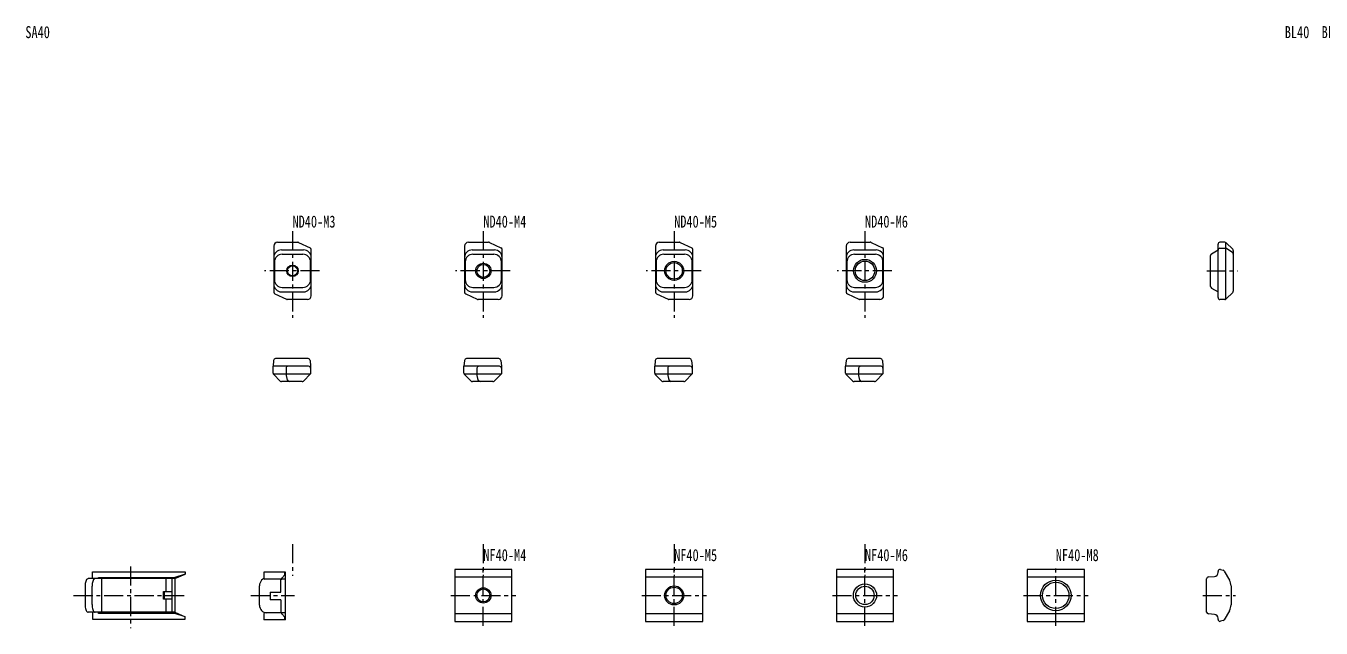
# Model space of a CAD drawing. Units: millimetres on the paper. Extents: x -598 to 1503, y -396 to 443.
# Drawn here: x -594.4 to -255, y 25.9 to 183.6 of the extents above; entities that cross this region are included whole.
import ezdxf
from ezdxf.enums import TextEntityAlignment as Align

# ---------------------------------------------------------------- set-up
doc = ezdxf.new("R2010")
doc.units = ezdxf.units.MM
doc.linetypes.add('CHAIN1', pattern=[8, 5, -1, 1, -1])
for name, color, linetype, lineweight in [('0-0', 7, 'Continuous', 18), ('0-1', 4, 'CHAIN1', 18), ('0-8', 4, 'CHAIN1', 18)]:
    doc.layers.add(name, color=color, linetype=linetype, lineweight=lineweight)
doc.styles.add('ＭＳ ゴシック', font='')
doc.styles.get('ＭＳ ゴシック').set_extended_font_data('MS Gothic')

msp = doc.modelspace()

# ---------------------------------------------------------------- linework, layer by layer
at = {"layer": '0-0'}
for p, q in [((-529.4, 126), (-529.4, 113.904)), ((-528.4, 127), (-523.111, 127)), ((-522.9, 126.953), (-519.889, 125.549)), ((-479.4, 126), (-479.4, 113.904)), ((-478.4, 127), (-473.111, 127)), ((-472.9, 126.953), (-469.889, 125.549)), ((-429.4, 126), (-429.4, 113.904)), ((-428.4, 127), (-423.111, 127)), ((-422.9, 126.953), (-419.889, 125.549)), ((-379.4, 126), (-379.4, 113.904)), ((-378.4, 127), (-373.111, 127)), ((-372.9, 126.953), (-369.889, 125.549)), ((-281.981, 112.5), (-281.981, 126.5)), ((-280.188, 127), (-281.481, 127)), ((-279.981, 112.045), (-279.981, 126.955)), ((-279.835, 126.854), (-278.128, 125.146)), ((-527.4, 125), (-521.6, 125)), ((-527.225, 123.845), (-521.775, 123.845)), ((-519.6, 113), (-519.6, 125.096)), ((-477.4, 125), (-471.6, 125)), ((-477.225, 123.845), (-471.775, 123.845)), ((-469.6, 113), (-469.6, 125.096)), ((-427.4, 125), (-421.6, 125)), ((-427.225, 123.845), (-421.775, 123.845)), ((-419.6, 113), (-419.6, 125.096)), ((-377.4, 125), (-371.6, 125)), ((-377.225, 123.845), (-371.775, 123.845)), ((-369.6, 113), (-369.6, 125.096)), ((-283.981, 115.443), (-283.981, 123.557)), ((-283.731, 123.99), (-281.981, 125)), ((-281.481, 125.415), (-279.981, 125.415)), ((-278.213, 124.288), (-279.981, 125.415)), ((-277.981, 124.793), (-277.981, 114.207)), ((-529.225, 121.845), (-529.225, 117.155)), ((-519.775, 117.155), (-519.775, 121.845)), ((-479.225, 121.845), (-479.225, 117.155)), ((-469.775, 117.155), (-469.775, 121.845)), ((-429.225, 121.845), (-429.225, 117.155)), ((-419.775, 117.155), (-419.775, 121.845)), ((-379.225, 121.845), (-379.225, 117.155)), ((-369.775, 117.155), (-369.775, 121.845)), ((-529.111, 113.451), (-526.1, 112.047)), ((-527.4, 114), (-521.6, 114)), ((-527.225, 115.155), (-521.775, 115.155)), ((-520.6, 112), (-525.889, 112)), ((-479.111, 113.451), (-476.1, 112.047)), ((-477.4, 114), (-471.6, 114)), ((-477.225, 115.155), (-471.775, 115.155)), ((-470.6, 112), (-475.889, 112)), ((-429.111, 113.451), (-426.1, 112.047)), ((-427.4, 114), (-421.6, 114)), ((-427.225, 115.155), (-421.775, 115.155)), ((-420.6, 112), (-425.889, 112)), ((-379.111, 113.451), (-376.1, 112.047)), ((-377.4, 114), (-371.6, 114)), ((-377.225, 115.155), (-371.775, 115.155)), ((-370.6, 112), (-375.889, 112)), ((-283.731, 115.01), (-281.981, 114)), ((-280.188, 112), (-281.481, 112)), ((-278.128, 113.854), (-279.835, 112.146)), ((-529.44, 96.049), (-529.575, 94.505)), ((-520.408, 96.505), (-528.942, 96.505)), ((-519.91, 96.049), (-519.775, 94.505)), ((-479.44, 96.049), (-479.575, 94.505)), ((-470.408, 96.505), (-478.942, 96.505)), ((-469.91, 96.049), (-469.775, 94.505)), ((-429.44, 96.049), (-429.575, 94.505)), ((-420.408, 96.505), (-428.942, 96.505)), ((-419.91, 96.049), (-419.775, 94.505)), ((-379.44, 96.049), (-379.575, 94.505)), ((-370.408, 96.505), (-378.942, 96.505)), ((-369.91, 96.049), (-369.775, 94.505)), ((-529.575, 92.713), (-529.575, 94.505)), ((-520.275, 94.505), (-529.575, 94.505)), ((-529.575, 92.505), (-519.775, 92.505)), ((-527.721, 90.652), (-529.429, 92.359)), ((-526.175, 94.005), (-526.175, 92.505)), ((-525.818, 90.897), (-526.175, 92.505)), ((-521.629, 90.652), (-519.775, 92.505)), ((-519.775, 94.505), (-519.775, 92.505)), ((-479.575, 92.713), (-479.575, 94.505)), ((-470.275, 94.505), (-479.575, 94.505)), ((-479.575, 92.505), (-469.775, 92.505)), ((-477.721, 90.652), (-479.429, 92.359)), ((-476.175, 94.005), (-476.175, 92.505)), ((-475.818, 90.897), (-476.175, 92.505)), ((-471.629, 90.652), (-469.775, 92.505)), ((-469.775, 94.505), (-469.775, 92.505)), ((-429.575, 92.713), (-429.575, 94.505)), ((-420.275, 94.505), (-429.575, 94.505)), ((-429.575, 92.505), (-419.775, 92.505)), ((-427.721, 90.652), (-429.429, 92.359)), ((-426.175, 94.005), (-426.175, 92.505)), ((-425.818, 90.897), (-426.175, 92.505)), ((-421.629, 90.652), (-419.775, 92.505)), ((-419.775, 94.505), (-419.775, 92.505)), ((-379.575, 92.713), (-379.575, 94.505)), ((-370.275, 94.505), (-379.575, 94.505)), ((-379.575, 92.505), (-369.775, 92.505)), ((-377.721, 90.652), (-379.429, 92.359)), ((-376.175, 94.005), (-376.175, 92.505)), ((-375.818, 90.897), (-376.175, 92.505)), ((-371.629, 90.652), (-369.775, 92.505)), ((-369.775, 94.505), (-369.775, 92.505)), ((-521.982, 90.505), (-527.368, 90.505)), ((-471.982, 90.505), (-477.368, 90.505)), ((-421.982, 90.505), (-427.368, 90.505)), ((-371.982, 90.505), (-377.368, 90.505)), ((-281.981, 40.479), (-281.981, 40.8)), ((-281.352, 41.283), (-280.653, 41.096)), ((-280.35, 40.863), (-278.983, 38.496)), ((-555.326, 38.9), (-578.026, 38.9)), ((-574.5, 30.1), (-574.5, 38.9)), ((-557.59, 35.5), (-557.59, 38.9)), ((-556.149, 38.9), (-556.149, 30.1)), ((-555.326, 38.9), (-552.663, 40.1)), ((-532.018, 40.55), (-532.018, 39.05)), ((-526.318, 40.55), (-532.018, 40.55)), ((-526.318, 38.75), (-531.718, 38.75)), ((-526.518, 39.904), (-527.299, 39.05)), ((-526.518, 39.904), (-526.518, 40.55)), ((-526.318, 39.95), (-526.518, 39.904)), ((-526.318, 28.15), (-526.318, 40.55)), ((-467, 39.3), (-482, 39.3)), ((-417, 39.3), (-432, 39.3)), ((-367, 39.3), (-382, 39.3)), ((-317, 39.3), (-332, 39.3)), ((-284.981, 30.158), (-284.981, 38.842)), ((-284.525, 39.34), (-282.894, 39.483)), ((-578.84, 36.9), (-578.84, 32.1)), ((-577.013, 32.1), (-577.013, 36.9)), ((-558.035, 33.5), (-558.035, 35.5)), ((-533.137, 31.95), (-533.137, 37.05)), ((-530.318, 35.35), (-530.318, 33.35)), ((-278.581, 36.996), (-278.581, 32.004)), ((-557.59, 30.1), (-557.59, 33.5)), ((-527.518, 33.35), (-530.318, 33.35)), ((-527.518, 33.35), (-527.518, 29.95)), ((-555.326, 30.1), (-578.026, 30.1)), ((-576.87, 30.1), (-576.87, 28.3)), ((-555.326, 30.1), (-552.663, 28.9)), ((-532.018, 29.65), (-532.018, 28.15)), ((-526.318, 28.15), (-532.018, 28.15)), ((-526.318, 29.95), (-531.718, 29.95)), ((-527.299, 29.65), (-526.518, 28.796)), ((-467, 29.7), (-482, 29.7)), ((-417, 29.7), (-432, 29.7)), ((-367, 29.7), (-382, 29.7)), ((-317, 29.7), (-332, 29.7)), ((-282.894, 29.517), (-284.525, 29.66)), ((-281.981, 28.2), (-281.981, 28.521)), ((-280.653, 27.904), (-281.352, 27.717)), ((-278.983, 30.504), (-280.35, 28.137))]:
    msp.add_line(p, q, dxfattribs=at)
for points in [[(-467, 41.3), (-482, 41.3), (-482, 27.7), (-467, 27.7)], [(-417, 41.3), (-432, 41.3), (-432, 27.7), (-417, 27.7)], [(-367, 41.3), (-382, 41.3), (-382, 27.7), (-367, 27.7)], [(-317, 41.3), (-332, 41.3), (-332, 27.7), (-317, 27.7)]]:
    msp.add_lwpolyline(points, close=True, dxfattribs=at)
for points in [[(-578.026, 38.9), (-578.167, 38.87), (-578.304, 38.779), (-578.433, 38.632), (-578.549, 38.432), (-578.649, 38.186), (-578.731, 37.9), (-578.791, 37.584), (-578.827, 37.247), (-578.84, 36.9)], [(-576.199, 38.9), (-576.34, 38.87), (-576.477, 38.779), (-576.606, 38.632), (-576.722, 38.432), (-576.822, 38.186), (-576.904, 37.9), (-576.964, 37.584), (-577, 37.247), (-577.013, 36.9)], [(-576.87, 38.9), (-576.87, 40.7), (-552.663, 40.7), (-552.663, 40.1), (-555.326, 39.2)], [(-575.329, 38.9), (-575.329, 39.2), (-555.326, 39.2), (-555.326, 29.8)], [(-531.983, 38.909), (-532.306, 38.727), (-532.589, 38.479), (-532.821, 38.174), (-532.994, 37.825), (-533.101, 37.445), (-533.137, 37.05)], [(-530.318, 35.35), (-527.518, 35.35), (-527.518, 38.75)], [(-527.299, 39.05), (-527.347, 38.991), (-527.384, 38.935), (-527.406, 38.883), (-527.415, 38.838), (-527.408, 38.801), (-527.387, 38.773), (-527.353, 38.756), (-527.306, 38.75)], [(-556.149, 33.5), (-558.332, 33.5), (-558.332, 35.5), (-556.149, 35.5)], [(-578.84, 32.1), (-578.827, 31.753), (-578.791, 31.416), (-578.731, 31.1), (-578.649, 30.814), (-578.549, 30.568), (-578.433, 30.368), (-578.304, 30.221), (-578.167, 30.13), (-578.026, 30.1)], [(-577.013, 32.1), (-577, 31.753), (-576.964, 31.416), (-576.904, 31.1), (-576.822, 30.814), (-576.722, 30.568), (-576.606, 30.368), (-576.477, 30.221), (-576.34, 30.13), (-576.199, 30.1)], [(-533.137, 31.95), (-533.102, 31.56), (-532.998, 31.185), (-532.829, 30.839), (-532.602, 30.536), (-532.325, 30.287), (-532.009, 30.102), (-531.666, 29.988), (-531.31, 29.95)], [(-576.87, 28.3), (-552.663, 28.3), (-552.663, 28.9), (-555.326, 29.8), (-575.329, 29.8), (-575.329, 30.1)], [(-527.306, 29.95), (-527.353, 29.944), (-527.387, 29.927), (-527.408, 29.899), (-527.415, 29.862), (-527.406, 29.817), (-527.384, 29.765), (-527.347, 29.709), (-527.299, 29.65)], [(-526.518, 28.15), (-526.518, 28.796), (-526.318, 28.75)]]:
    msp.add_lwpolyline(points, dxfattribs=at)
at = {"layer": '0-0', "color": 4}
for centre, radius in [((-374.5, 119.5), 3), ((-524.5, 119.5), 1.5), ((-474.5, 119.5), 2), ((-424.5, 119.5), 2.5)]:
    msp.add_circle(centre, radius, dxfattribs=at)
at = {"layer": '0-0'}
for centre, radius in [((-524.5, 119.5), 1.3), ((-474.5, 119.5), 1.7), ((-424.5, 119.5), 2.15), ((-374.5, 119.5), 2.55), ((-324.5, 34.5), 3.45), ((-474.5, 34.5), 1.7), ((-424.5, 34.5), 2.15), ((-374.5, 34.5), 2.404)]:
    msp.add_circle(centre, radius, dxfattribs=at)
for centre, radius, start, end in [((-528.4, 126), 1, 90, 180), ((-523.111, 126.5), 0.5, 65, 90), ((-478.4, 126), 1, 90, 180), ((-473.111, 126.5), 0.5, 65, 90), ((-428.4, 126), 1, 90, 180), ((-423.111, 126.5), 0.5, 65, 90), ((-378.4, 126), 1, 90, 180), ((-373.111, 126.5), 0.5, 65, 90), ((-281.481, 126.5), 0.5, 90, 180), ((-280.188, 126.5), 0.5, 45, 90), ((-527.4, 123), 2, 90, 180), ((-527.225, 121.845), 2, 90, 180), ((-521.775, 121.845), 2, 0, 90), ((-521.6, 123), 2, 0, 90), ((-520.1, 125.096), 0.5, 0, 65), ((-477.4, 123), 2, 90, 180), ((-477.225, 121.845), 2, 90, 180), ((-471.775, 121.845), 2, 0, 90), ((-471.6, 123), 2, 0, 90), ((-470.1, 125.096), 0.5, 0, 65), ((-427.4, 123), 2, 90, 180), ((-427.225, 121.845), 2, 90, 180), ((-421.775, 121.845), 2, 0, 90), ((-421.6, 123), 2, 0, 90), ((-420.1, 125.096), 0.5, 0, 65), ((-377.4, 123), 2, 90, 180), ((-377.225, 121.845), 2, 90, 180), ((-371.775, 121.845), 2, 0, 90), ((-371.6, 123), 2, 0, 90), ((-370.1, 125.096), 0.5, 0, 65), ((-283.481, 123.557), 0.5, 120, 180), ((-281.481, 124.915), 0.5, 90, 180), ((-278.481, 123.866), 0.5, 0, 57.5), ((-278.481, 124.793), 0.5, 0, 45), ((-527.4, 116), 2, 180, 270), ((-527.225, 117.155), 2, 180, 270), ((-521.775, 117.155), 2, 270, 0), ((-521.6, 116), 2, 270, 0), ((-477.4, 116), 2, 180, 270), ((-477.225, 117.155), 2, 180, 270), ((-471.775, 117.155), 2, 270, 0), ((-471.6, 116), 2, 270, 0), ((-427.4, 116), 2, 180, 270), ((-427.225, 117.155), 2, 180, 270), ((-421.775, 117.155), 2, 270, 0), ((-421.6, 116), 2, 270, 0), ((-377.4, 116), 2, 180, 270), ((-377.225, 117.155), 2, 180, 270), ((-371.775, 117.155), 2, 270, 0), ((-371.6, 116), 2, 270, 0), ((-283.481, 115.443), 0.5, 180, 240), ((-528.9, 113.904), 0.5, 180, 245), ((-525.889, 112.5), 0.5, 245, 270), ((-520.6, 113), 1, 270, 0), ((-478.9, 113.904), 0.5, 180, 245), ((-475.889, 112.5), 0.5, 245, 270), ((-470.6, 113), 1, 270, 0), ((-428.9, 113.904), 0.5, 180, 245), ((-425.889, 112.5), 0.5, 245, 270), ((-420.6, 113), 1, 270, 0), ((-378.9, 113.904), 0.5, 180, 245), ((-375.889, 112.5), 0.5, 245, 270), ((-370.6, 113), 1, 270, 0), ((-281.481, 112.5), 0.5, 180, 270), ((-280.188, 112.5), 0.5, 270, 315), ((-278.481, 114.207), 0.5, 315, 0), ((-528.942, 96.005), 0.5, 90, 175), ((-520.408, 96.005), 0.5, 5, 90), ((-478.942, 96.005), 0.5, 90, 175), ((-470.408, 96.005), 0.5, 5, 90), ((-428.942, 96.005), 0.5, 90, 175), ((-420.408, 96.005), 0.5, 5, 90), ((-378.942, 96.005), 0.5, 90, 175), ((-370.408, 96.005), 0.5, 5, 90), ((-529.075, 92.713), 0.5, 180, 225), ((-525.675, 94.005), 0.5, 90, 180), ((-520.275, 94.005), 0.5, 0, 90), ((-479.075, 92.713), 0.5, 180, 225), ((-475.675, 94.005), 0.5, 90, 180), ((-470.275, 94.005), 0.5, 0, 90), ((-429.075, 92.713), 0.5, 180, 225), ((-425.675, 94.005), 0.5, 90, 180), ((-420.275, 94.005), 0.5, 0, 90), ((-379.075, 92.713), 0.5, 180, 225), ((-375.675, 94.005), 0.5, 90, 180), ((-370.275, 94.005), 0.5, 0, 90), ((-527.368, 91.005), 0.5, 225, 270), ((-525.33, 91.005), 0.5, 192.5, 270), ((-521.982, 91.005), 0.5, 270, 315), ((-477.368, 91.005), 0.5, 225, 270), ((-475.33, 91.005), 0.5, 192.5, 270), ((-471.982, 91.005), 0.5, 270, 315), ((-427.368, 91.005), 0.5, 225, 270), ((-425.33, 91.005), 0.5, 192.5, 270), ((-421.982, 91.005), 0.5, 270, 315), ((-377.368, 91.005), 0.5, 225, 270), ((-375.33, 91.005), 0.5, 192.5, 270), ((-371.982, 91.005), 0.5, 270, 315), ((-281.481, 40.8), 0.5, 131.4073, 180), ((-281.481, 40.8), 0.5, 75, 131.4073), ((-280.783, 40.613), 0.5, 30, 75), ((-531.718, 39.05), 0.3, 180, 270), ((-284.481, 38.842), 0.5, 95, 180), ((-282.981, 40.479), 1, 275, 0), ((-281.581, 36.996), 3, 0, 30), ((-281.581, 32.004), 3, 330, 0), ((-576.57, 29.8), 0.3, 174.68431, 180), ((-531.718, 29.65), 0.3, 90, 180), ((-284.481, 30.158), 0.5, 180, 265), ((-282.981, 28.521), 1, 0, 85), ((-281.481, 28.2), 0.5, 180, 228.5927), ((-281.481, 28.2), 0.5, 228.5927, 285), ((-280.783, 28.387), 0.5, 285, 330)]:
    msp.add_arc(centre, radius, start, end, dxfattribs=at)
at = {"layer": '0-1'}
for p, q in [((-566.963, 42.108), (-566.963, 25.946)), ((-474.5, 26.538), (-474.5, 42.538)), ((-424.5, 26.538), (-424.5, 42.538)), ((-374.5, 26.538), (-374.5, 42.538)), ((-324.5, 26.538), (-324.5, 42.538)), ((-581.858, 34.5), (-552.839, 34.5)), ((-535.452, 34.5), (-523.963, 34.5)), ((-483, 34.5), (-466, 34.5)), ((-433, 34.5), (-416, 34.5)), ((-383, 34.5), (-366, 34.5)), ((-333, 34.5), (-316, 34.5)), ((-285.981, 34.5), (-277.381, 34.5))]:
    msp.add_line(p, q, dxfattribs=at)
at = {"layer": '0-1', "linetype": 'Continuous'}
for centre, radius in [((-374.5, 34.5), 3.042), ((-324.5, 34.5), 4), ((-474.5, 34.5), 2), ((-424.5, 34.5), 2.5)]:
    msp.add_circle(centre, radius, dxfattribs=at)
at = {"layer": '0-8'}
for p, q in [((-524.5, 129.889), (-524.5, 107.177)), ((-474.5, 129.889), (-474.5, 107.177)), ((-424.5, 129.889), (-424.5, 107.177)), ((-374.5, 129.889), (-374.5, 107.177)), ((-517.444, 119.5), (-531.793, 119.5)), ((-467.444, 119.5), (-481.793, 119.5)), ((-417.444, 119.5), (-431.793, 119.5)), ((-367.444, 119.5), (-381.793, 119.5)), ((-284.961, 119.5), (-276.921, 119.5)), ((-524.5, 47.924), (-524.5, 39.669)), ((-474.5, 47.924), (-474.5, 39.669)), ((-424.5, 47.924), (-424.5, 39.669)), ((-374.5, 47.924), (-374.5, 39.669))]:
    msp.add_line(p, q, dxfattribs=at)

# ---------------------------------------------------------------- texts
at = {"layer": '0-0', "style": 'ＭＳ ゴシック', "width": 0.75}
for s, p in [('SA40', (-594.5, 179.5)), ('BL40\u3000BL40S', (-264.5, 179.5)), ('ND40-M3', (-524.5, 129.889)), ('ND40-M4', (-474.5, 129.889)), ('ND40-M5', (-424.5, 129.889)), ('ND40-M6', (-374.5, 129.889)), ('NF40-M4', (-474.5, 42.538)), ('NF40-M5', (-424.5, 42.538)), ('NF40-M6', (-374.5, 42.538)), ('NF40-M8', (-324.5, 42.538))]:
    msp.add_text(s, height=3.152, dxfattribs=at).set_placement(p, align=Align.BOTTOM_LEFT)

doc.saveas('drawing.dxf')
